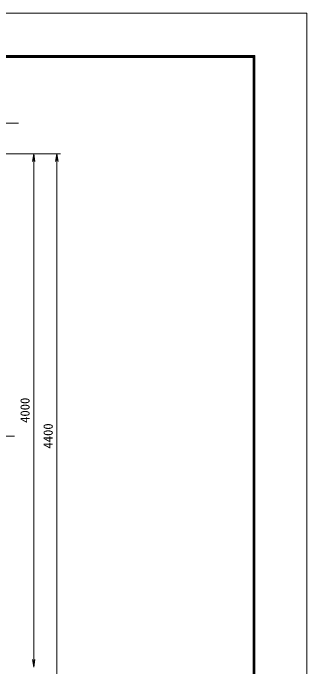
# Model space of a CAD drawing. Units: millimetres, scale not verified. Extents: x -6300 to 6300, y -4455 to 4455.
# Drawn here: x 4010 to 6300, y -639 to 4455 of the extents above; entities that cross this region are included whole.
import ezdxf
from ezdxf.enums import TextEntityAlignment as Align

# ---------------------------------------------------------------- set-up
doc = ezdxf.new("R2010")
doc.units = ezdxf.units.MM
doc.header["$LTSCALE"] = 30
for name, color, linetype, lineweight in [('0-7_D-STR-DIM', 7, 'Continuous', 9), ('0-8_0', 7, 'Continuous', 9), ('0-A_D-STR-TXT', 7, 'Continuous', 9), ('0-B_D-TTL', 7, 'Continuous', 9)]:
    doc.layers.add(name, color=color, linetype=linetype, lineweight=lineweight)
doc.styles.add('ＭＳ ゴシック', font='')
doc.styles.get('ＭＳ ゴシック').set_extended_font_data('MS Gothic')

# ---------------------------------------------------------------- blocks, each defined once
blk = doc.blocks.new('_Open')
at = {"layer": '0-8_0'}
blk.add_line((-30, 5), (0, 0), dxfattribs=at)
blk.add_lwpolyline([(-30, -5), (0, 0), (-30, 0)], dxfattribs=at)

msp = doc.modelspace()

# ---------------------------------------------------------------- linework, layer by layer
at = {"layer": '0-7_D-STR-DIM'}
for p, q in [((3540.26, 3359.58), (4200.26, 3359.58)), ((3540.26, 3359.58), (4380.26, 3359.58)), ((3540.26, 3359.58), (4020.26, 3359.58)), ((4170.26, -580.42), (4170.26, 3299.58)), ((4350.26, -980.42), (4350.26, 3299.58)), ((3034.86, 1159.58), (4020.26, 1159.58)), ((3034.86, 1159.58), (4020.26, 1159.58))]:
    msp.add_line(p, q, dxfattribs=at)
at = {"layer": '0-A_D-STR-TXT'}
msp.add_lwpolyline([(4051.87, 3596.68), (3248, 3596.68), (3165.87, 3271)], dxfattribs=at)
at = {"layer": '0-B_D-TTL', "color": 2, "lineweight": 18}
msp.add_lwpolyline([(-6300, 4455), (6300, 4455), (6300, -4455), (-6300, -4455)], close=True, dxfattribs=at)
at = {"layer": '0-B_D-TTL'}
for points in [[(-5895, 4125), (5895, 4125), (5895, -4125), (-5895, -4125)], [(-5891.25, 4121.25), (5891.25, 4121.25), (5891.25, -4121.25), (-5891.25, -4121.25)], [(-5887.5, 4117.5), (5887.5, 4117.5), (5887.5, -4117.5), (-5887.5, -4117.5)], [(-5883.75, 4113.75), (5883.75, 4113.75), (5883.75, -4113.75), (-5883.75, -4113.75)], [(-5880, 4110), (5880, 4110), (5880, -4110), (-5880, -4110)]]:
    msp.add_lwpolyline(points, close=True, dxfattribs=at)

# ---------------------------------------------------------------- block references
at = {"layer": '0-7_D-STR-DIM', "xscale": 2, "yscale": 2}
for p, rotation in [((4170.26, 3359.58), 90), ((4350.26, 3359.58), 90), ((4170.26, -640.42), 270)]:
    msp.add_blockref('_Open', p, dxfattribs=dict(at, rotation=rotation))

# ---------------------------------------------------------------- texts
at = {"layer": '0-7_D-STR-DIM', "style": 'ＭＳ ゴシック'}
for s, p in [('4000', (4160.14, 1262.46)), ('4400', (4340.14, 1062.46))]:
    msp.add_text(s, height=72.14, rotation=90, dxfattribs=at).set_placement(p, align=Align.BOTTOM_LEFT)

doc.saveas('drawing.dxf')
